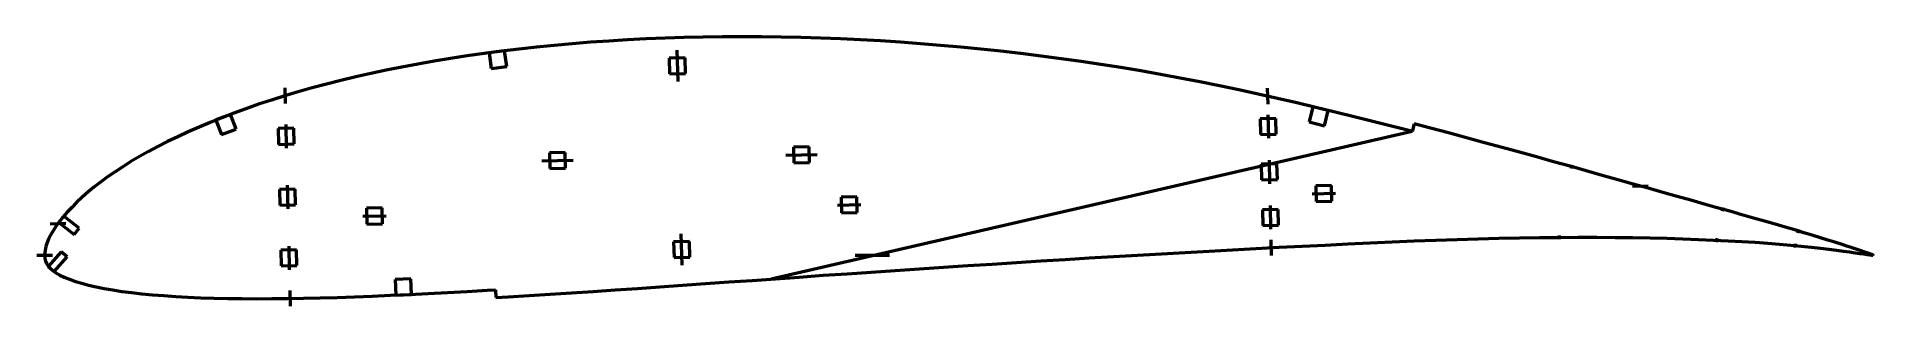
# Model space of a CAD drawing. Header units: metres. Extents: x -164 to 304, y -13 to 56.
import ezdxf

# ---------------------------------------------------------------- set-up
doc = ezdxf.new("R2010")
doc.units = ezdxf.units.M
for name, color, linetype, lineweight in [('FoilLayer', 1, 'Continuous', 50), ('StringerLayer', 1, 'Continuous', 50), ('SubLayer', 1, 'Continuous', 50)]:
    doc.layers.add(name, color=color, linetype=linetype, lineweight=lineweight)

msp = doc.modelspace()

# ---------------------------------------------------------------- linework, layer by layer
at = {"layer": 'FoilLayer'}
for p, q in [((-45.34, 51.92), (-49.72, 51.34)), ((-40.9, 52.46), (-45.34, 51.92)), ((-36.42, 52.96), (-40.9, 52.46)), ((-31.89, 53.41), (-36.42, 52.96)), ((-27.3, 53.82), (-31.89, 53.41)), ((-22.66, 54.19), (-27.3, 53.82)), ((-17.97, 54.52), (-22.66, 54.19)), ((-13.23, 54.81), (-17.97, 54.52)), ((-8.47, 55.05), (-13.23, 54.81)), ((-3.67, 55.25), (-8.47, 55.05)), ((1.18, 55.4), (-3.67, 55.25)), ((6.06, 55.51), (1.18, 55.4)), ((10.98, 55.58), (6.06, 55.51)), ((15.93, 55.61), (10.98, 55.58)), ((20.9, 55.59), (15.93, 55.61)), ((25.89, 55.53), (20.9, 55.59)), ((30.9, 55.42), (25.89, 55.53)), ((35.94, 55.26), (30.9, 55.42)), ((41, 55.07), (35.94, 55.26)), ((46.08, 54.83), (41, 55.07)), ((51.16, 54.54), (46.08, 54.83)), ((56.25, 54.21), (51.16, 54.54)), ((61.36, 53.84), (56.25, 54.21)), ((66.47, 53.42), (61.36, 53.84)), ((71.59, 52.96), (66.47, 53.42)), ((76.71, 52.46), (71.59, 52.96)), ((81.82, 51.92), (76.71, 52.46)), ((86.92, 51.33), (81.82, 51.92)), ((-74.66, 47.1), (-78.59, 46.26)), ((-70.67, 47.9), (-74.66, 47.1)), ((-66.6, 48.67), (-70.67, 47.9)), ((-62.48, 49.4), (-66.6, 48.67)), ((-58.3, 50.08), (-62.48, 49.4)), ((-54.04, 50.73), (-58.3, 50.08)), ((-49.72, 51.34), (-54.04, 50.73)), ((92.03, 50.69), (86.92, 51.33)), ((97.12, 50.02), (92.03, 50.69)), ((102.21, 49.3), (97.12, 50.02)), ((107.29, 48.54), (102.21, 49.3)), ((112.35, 47.74), (107.29, 48.54)), ((117.4, 46.9), (112.35, 47.74)), ((122.42, 46.01), (117.4, 46.9)), ((-93.49, 42.59), (-97.04, 41.58)), ((-89.88, 43.56), (-93.49, 42.59)), ((-86.19, 44.5), (-89.88, 43.56)), ((-82.43, 45.39), (-86.19, 44.5)), ((-78.59, 46.26), (-82.43, 45.39)), ((127.44, 45.08), (122.42, 46.01)), ((132.44, 44.12), (127.44, 45.08)), ((137.42, 43.12), (132.44, 44.12)), ((142.38, 42.09), (137.42, 43.12)), ((147.3, 41.02), (142.38, 42.09)), ((-107.15, 38.41), (-110.36, 37.3)), ((-103.87, 39.5), (-107.15, 38.41)), ((-100.49, 40.56), (-103.87, 39.5)), ((-97.04, 41.58), (-100.49, 40.56)), ((152.22, 39.91), (147.3, 41.02)), ((157.12, 38.77), (152.22, 39.91)), ((162.01, 37.61), (157.12, 38.77)), ((166.88, 36.44), (162.01, 37.61)), ((-119.46, 33.82), (-122.31, 32.63)), ((-116.51, 35), (-119.46, 33.82)), ((-113.48, 36.16), (-116.51, 35)), ((-110.36, 37.3), (-113.48, 36.16)), ((171.71, 35.26), (166.88, 36.44)), ((176.5, 34.06), (171.71, 35.26)), ((181.25, 32.85), (176.5, 34.06)), ((185.96, 31.64), (181.25, 32.85)), ((187, 33.43), (186.49, 31.5)), ((191.15, 32.34), (187, 33.43)), ((-130.31, 28.92), (-132.8, 27.66)), ((-127.73, 30.17), (-130.31, 28.92)), ((-125.07, 31.41), (-127.73, 30.17)), ((-122.31, 32.63), (-125.07, 31.41)), ((186.49, 31.5), (23.37, -6.06)), ((186.49, 31.5), (185.96, 31.64)), ((195.78, 31.11), (191.15, 32.34)), ((200.36, 29.88), (195.78, 31.11)), ((204.9, 28.64), (200.36, 29.88)), ((209.38, 27.42), (204.9, 28.64)), ((-139.64, 23.82), (-141.72, 22.53)), ((-137.47, 25.1), (-139.64, 23.82)), ((-135.18, 26.39), (-137.47, 25.1)), ((-132.8, 27.66), (-135.18, 26.39)), ((213.81, 26.2), (209.38, 27.42)), ((218.17, 25), (213.81, 26.2)), ((222.46, 23.81), (218.17, 25)), ((226.68, 22.63), (222.46, 23.81)), ((-145.6, 19.91), (-147.39, 18.6)), ((-143.7, 21.22), (-145.6, 19.91)), ((-141.72, 22.53), (-143.7, 21.22)), ((230.83, 21.47), (226.68, 22.63)), ((234.9, 20.33), (230.83, 21.47)), ((238.89, 19.21), (234.9, 20.33)), ((242.79, 18.12), (238.89, 19.21)), ((-152.1, 14.74), (-153.46, 13.45)), ((-150.63, 16.03), (-152.1, 14.74)), ((-149.07, 17.31), (-150.63, 16.03)), ((-147.39, 18.6), (-149.07, 17.31)), ((246.6, 17.04), (242.79, 18.12)), ((250.31, 15.99), (246.6, 17.04)), ((253.93, 14.97), (250.31, 15.99)), ((257.44, 13.98), (253.93, 14.97)), ((-156.95, 9.7), (-157.9, 8.48)), ((-155.89, 10.92), (-156.95, 9.7)), ((-154.73, 12.18), (-155.89, 10.92)), ((-153.46, 13.45), (-154.73, 12.18)), ((260.85, 13.02), (257.44, 13.98)), ((264.15, 12.09), (260.85, 13.02)), ((267.33, 11.18), (264.15, 12.09)), ((270.41, 10.31), (267.33, 11.18)), ((273.36, 9.47), (270.41, 10.31)), ((276.18, 8.66), (273.36, 9.47)), ((-160.1, 5.07), (-160.6, 4.07)), ((-159.47, 6.19), (-160.1, 5.07)), ((-158.74, 7.32), (-159.47, 6.19)), ((-157.9, 8.48), (-158.74, 7.32)), ((278.88, 7.89), (276.18, 8.66)), ((281.44, 7.14), (278.88, 7.89)), ((283.88, 6.42), (281.44, 7.14)), ((286.18, 5.73), (283.88, 6.42)), ((288.36, 5.07), (286.18, 5.73)), ((290.4, 4.45), (288.36, 5.07)), ((-161.62, 0.14), (-161.63, -0.02)), ((-161.52, 1.18), (-161.62, 0.14)), ((-161.31, 2.2), (-161.52, 1.18)), ((-161.03, 2.94), (-161.31, 2.2)), ((-160.6, 4.07), (-161.03, 2.94)), ((110.47, -0.34), (116.58, 0.02)), ((116.58, 0.02), (122.67, 0.38)), ((122.67, 0.38), (128.74, 0.73)), ((128.74, 0.73), (134.79, 1.06)), ((134.79, 1.06), (140.78, 1.38)), ((140.78, 1.38), (146.73, 1.7)), ((146.73, 1.7), (152.64, 2.02)), ((152.64, 2.02), (158.51, 2.32)), ((158.51, 2.32), (164.34, 2.6)), ((164.34, 2.6), (170.1, 2.87)), ((170.1, 2.87), (175.79, 3.14)), ((175.79, 3.14), (181.43, 3.39)), ((181.43, 3.39), (187.02, 3.63)), ((187.02, 3.63), (192.54, 3.83)), ((192.54, 3.83), (197.97, 4.01)), ((197.97, 4.01), (203.32, 4.17)), ((203.32, 4.17), (208.6, 4.32)), ((208.6, 4.32), (213.79, 4.43)), ((213.79, 4.43), (218.89, 4.5)), ((218.89, 4.5), (223.86, 4.54)), ((223.86, 4.54), (228.73, 4.58)), ((228.73, 4.58), (233.5, 4.58)), ((233.5, 4.58), (238.15, 4.55)), ((238.15, 4.55), (242.67, 4.49)), ((242.67, 4.49), (247.05, 4.41)), ((247.05, 4.41), (251.31, 4.31)), ((251.31, 4.31), (255.43, 4.19)), ((255.43, 4.19), (259.41, 4.04)), ((259.41, 4.04), (263.23, 3.87)), ((263.23, 3.87), (266.9, 3.69)), ((266.9, 3.69), (270.43, 3.49)), ((270.43, 3.49), (273.8, 3.28)), ((273.8, 3.28), (277, 3.03)), ((277, 3.03), (280.02, 2.79)), ((280.02, 2.79), (282.87, 2.54)), ((282.87, 2.54), (285.55, 2.29)), ((285.55, 2.29), (288.06, 2.04)), ((288.06, 2.04), (290.39, 1.78)), ((290.39, 1.78), (292.53, 1.53)), ((292.3, 3.86), (290.4, 4.45)), ((294.07, 3.3), (292.3, 3.86)), ((292.53, 1.53), (294.49, 1.28)), ((295.7, 2.78), (294.07, 3.3)), ((294.49, 1.28), (296.26, 1.05)), ((297.18, 2.3), (295.7, 2.78)), ((296.26, 1.05), (297.84, 0.83)), ((298.53, 1.85), (297.18, 2.3)), ((297.84, 0.83), (299.24, 0.64)), ((299.74, 1.44), (298.53, 1.85)), ((299.24, 0.64), (300.45, 0.46)), ((300.79, 1.09), (299.74, 1.44)), ((300.45, 0.46), (301.49, 0.31)), ((301.71, 0.78), (300.79, 1.09)), ((301.49, 0.31), (302.33, 0.19)), ((302.46, 0.51), (301.71, 0.78)), ((302.33, 0.19), (303, 0.08)), ((303.07, 0.3), (302.46, 0.51)), ((303, 0.08), (303.48, 0.01)), ((303.51, 0.15), (303.07, 0.3)), ((303.48, 0.01), (303.77, -0.03)), ((303.78, 0.06), (303.51, 0.15)), ((303.87, 0.02), (303.78, 0.06)), ((303.87, -0.05), (303.87, 0.02)), ((-161.63, -0.02), (-161.57, -0.87)), ((-161.57, -0.87), (-161.4, -1.48)), ((-161.4, -1.48), (-161.13, -2.07)), ((-161.13, -2.07), (-160.71, -2.69)), ((-160.71, -2.69), (-160.18, -3.3)), ((-160.18, -3.3), (-159.52, -3.91)), ((-159.52, -3.91), (-158.73, -4.49)), ((-158.73, -4.49), (-157.78, -5.04)), ((42.65, -4.7), (48.77, -4.29)), ((48.77, -4.29), (54.9, -3.88)), ((54.9, -3.88), (61.05, -3.45)), ((61.05, -3.45), (67.23, -3.03)), ((67.23, -3.03), (73.42, -2.63)), ((73.42, -2.63), (79.61, -2.24)), ((79.61, -2.24), (85.79, -1.85)), ((85.79, -1.85), (91.97, -1.45)), ((91.97, -1.45), (98.15, -1.07)), ((98.15, -1.07), (104.32, -0.7)), ((104.32, -0.7), (110.47, -0.34)), ((303.77, -0.03), (303.87, -0.05)), ((-157.78, -5.04), (-156.62, -5.58)), ((-156.62, -5.58), (-155.28, -6.12)), ((-155.28, -6.12), (-153.78, -6.65)), ((-153.78, -6.65), (-152.17, -7.15)), ((-152.17, -7.15), (-150.42, -7.62)), ((-150.42, -7.62), (-148.52, -8.05)), ((-148.52, -8.05), (-146.46, -8.45)), ((-146.46, -8.45), (-144.24, -8.84)), ((-144.24, -8.84), (-141.92, -9.2)), ((-141.92, -9.2), (-139.47, -9.52)), ((-59.08, -9.51), (-54.06, -9.22)), ((-54.06, -9.22), (-48.93, -8.92)), ((-48.93, -8.92), (-46.87, -8.79)), ((-46.87, -8.79), (-46.75, -10.79)), ((-27.49, -9.58), (-21.97, -9.2)), ((-21.97, -9.2), (-16.36, -8.82)), ((-16.36, -8.82), (-10.7, -8.45)), ((-10.7, -8.45), (-4.98, -8.05)), ((-4.98, -8.05), (0.8, -7.64)), ((0.8, -7.64), (6.64, -7.22)), ((6.64, -7.22), (12.54, -6.81)), ((12.54, -6.81), (18.49, -6.4)), ((18.49, -6.4), (24.47, -5.98)), ((24.47, -5.98), (30.48, -5.55)), ((30.48, -5.55), (36.55, -5.12)), ((36.55, -5.12), (42.65, -4.7)), ((-139.47, -9.52), (-136.87, -9.8)), ((-136.87, -9.8), (-134.12, -10.05)), ((-134.12, -10.05), (-131.23, -10.29)), ((-131.23, -10.29), (-128.23, -10.5)), ((-128.23, -10.5), (-125.12, -10.68)), ((-125.12, -10.68), (-121.88, -10.82)), ((-121.88, -10.82), (-118.51, -10.92)), ((-118.51, -10.92), (-114.99, -10.99)), ((-114.99, -10.99), (-111.37, -11.05)), ((-111.37, -11.05), (-107.63, -11.07)), ((-107.63, -11.07), (-103.79, -11.06)), ((-103.79, -11.06), (-99.81, -11.01)), ((-99.81, -11.01), (-95.7, -10.93)), ((-95.7, -10.93), (-91.48, -10.84)), ((-91.48, -10.84), (-87.17, -10.73)), ((-87.17, -10.73), (-82.76, -10.58)), ((-82.76, -10.58), (-78.23, -10.41)), ((-78.23, -10.41), (-73.58, -10.2)), ((-73.58, -10.2), (-68.83, -9.99)), ((-68.83, -9.99), (-63.99, -9.76)), ((-63.99, -9.76), (-59.08, -9.51)), ((-46.75, -10.79), (-43.59, -10.6)), ((-43.59, -10.6), (-38.3, -10.29)), ((-38.3, -10.29), (-32.94, -9.95)), ((-32.94, -9.95), (-27.49, -9.58))]:
    msp.add_line(p, q, dxfattribs=at)
at = {"layer": 'StringerLayer'}
for p, q in [((-44.51, 52.03), (-48.47, 51.51)), ((-48.47, 51.51), (-47.95, 47.54)), ((-43.98, 48.07), (-44.51, 52.03)), ((-47.95, 47.54), (-43.98, 48.07)), ((161.21, 37.8), (160.28, 33.91)), ((165.1, 36.86), (161.21, 37.8)), ((-114.29, 35.85), (-118.03, 34.42)), ((-118.03, 34.42), (-116.6, 30.69)), ((-112.86, 32.12), (-114.29, 35.85)), ((160.28, 33.91), (164.17, 32.97)), ((164.17, 32.97), (165.1, 36.86)), ((-116.6, 30.69), (-112.86, 32.12)), ((-156.76, 9.93), (-157.99, 8.36)), ((-152.83, 6.85), (-156.76, 9.93)), ((-157.99, 8.36), (-154.06, 5.27)), ((-154.06, 5.27), (-152.83, 6.85)), ((-157.39, 0.9), (-160.71, -2.84)), ((-155.89, -0.42), (-157.39, 0.9)), ((-160.71, -2.84), (-159.21, -4.16)), ((-159.21, -4.16), (-155.89, -0.42)), ((-68.39, -5.97), (-72.39, -6.14)), ((-72.39, -6.14), (-72.21, -10.14)), ((-68.22, -9.96), (-68.39, -5.97)), ((-72.21, -10.14), (-68.22, -9.96))]:
    msp.add_line(p, q, dxfattribs=at)
at = {"layer": 'SubLayer'}
for p, q in [((-0.65, 52.21), (-0.46, 44.22)), ((1.4, 50.26), (-2.6, 50.17)), ((-2.6, 50.17), (-2.51, 46.17)), ((1.49, 46.26), (1.4, 50.26)), ((-100.45, 42.58), (-100.35, 38.58)), ((-2.51, 46.17), (1.49, 46.26)), ((149.62, 42.48), (149.72, 38.48)), ((-100.23, 33.27), (-100.09, 27.27)), ((151.81, 34.81), (147.81, 34.72)), ((147.81, 34.72), (147.9, 30.72)), ((149.78, 35.77), (149.93, 29.77)), ((151.9, 30.81), (151.81, 34.81)), ((-98.2, 32.31), (-102.2, 32.22)), ((-102.2, 32.22), (-102.11, 28.22)), ((-102.11, 28.22), (-98.11, 28.32)), ((-98.11, 28.32), (-98.2, 32.31)), ((147.9, 30.72), (151.9, 30.81)), ((-35.05, 24), (-27.05, 24.19)), ((-29.1, 26.15), (-33.1, 26.05)), ((-33.1, 26.05), (-33.01, 22.05)), ((-29.01, 22.15), (-29.1, 26.15)), ((27.05, 25.48), (35.05, 25.67)), ((33.01, 27.62), (29.01, 27.52)), ((29.01, 27.52), (29.1, 23.52)), ((29.1, 23.52), (33.1, 23.62)), ((33.1, 23.62), (33.01, 27.62)), ((150.06, 24.19), (150.2, 18.19)), ((-33.01, 22.05), (-29.01, 22.15)), ((152.08, 23.24), (148.08, 23.15)), ((148.08, 23.15), (148.18, 19.15)), ((148.18, 19.15), (152.18, 19.24)), ((152.18, 19.24), (152.08, 23.24)), ((226.97, 22.03), (227.25, 22.99)), ((-97.84, 16.84), (-101.84, 16.75)), ((-101.84, 16.75), (-101.74, 12.75)), ((-99.86, 17.79), (-99.72, 11.79)), ((-97.74, 12.84), (-97.84, 16.84)), ((45.13, 14.89), (41.14, 14.8)), ((41.14, 14.8), (41.23, 10.8)), ((45.23, 10.89), (45.13, 14.89)), ((161.01, 15.64), (167.01, 15.78)), ((165.96, 17.75), (161.96, 17.66)), ((161.96, 17.66), (162.06, 13.66)), ((166.05, 13.76), (165.96, 17.75)), ((242.56, 17.57), (246.56, 17.66)), ((-101.74, 12.75), (-97.74, 12.84)), ((-80.64, 9.91), (-74.64, 10.05)), ((-75.69, 12.03), (-79.69, 11.94)), ((-79.69, 11.94), (-79.6, 7.94)), ((-75.6, 8.03), (-75.69, 12.03)), ((40.18, 12.77), (46.18, 12.92)), ((41.23, 10.8), (45.23, 10.89)), ((152.35, 11.67), (148.36, 11.57)), ((148.36, 11.57), (148.45, 7.58)), ((150.33, 12.62), (150.47, 6.62)), ((152.45, 7.67), (152.35, 11.67)), ((162.06, 13.66), (166.05, 13.76)), ((265.47, 11.19), (265.76, 12.15)), ((-160.19, 8.03), (-156.19, 8.12)), ((-79.6, 7.94), (-75.6, 8.03)), ((0.65, -2.54), (0.46, 5.45)), ((148.45, 7.58), (152.45, 7.67)), ((223.98, 4.05), (224.03, 5.04)), ((284.69, 5.66), (284.99, 6.61)), ((-163.62, 0), (-159.62, 0)), ((-97.47, 1.37), (-101.47, 1.27)), ((-101.47, 1.27), (-101.38, -2.73)), ((-99.49, 2.32), (-99.35, -3.68)), ((-97.38, -2.63), (-97.47, 1.37)), ((2.51, 3.5), (-1.49, 3.41)), ((-1.49, 3.41), (-1.4, -0.59)), ((2.6, -0.5), (2.51, 3.5)), ((44.75, 0), (53.42, 0)), ((150.54, 3.91), (150.63, -0.09)), ((264.01, 3.33), (264.11, 4.32)), ((283.96, 1.94), (284.08, 2.93)), ((-101.38, -2.73), (-97.38, -2.63)), ((-1.4, -0.59), (2.6, -0.5)), ((-99.23, -9), (-99.13, -12.99))]:
    msp.add_line(p, q, dxfattribs=at)

doc.saveas('drawing.dxf')
